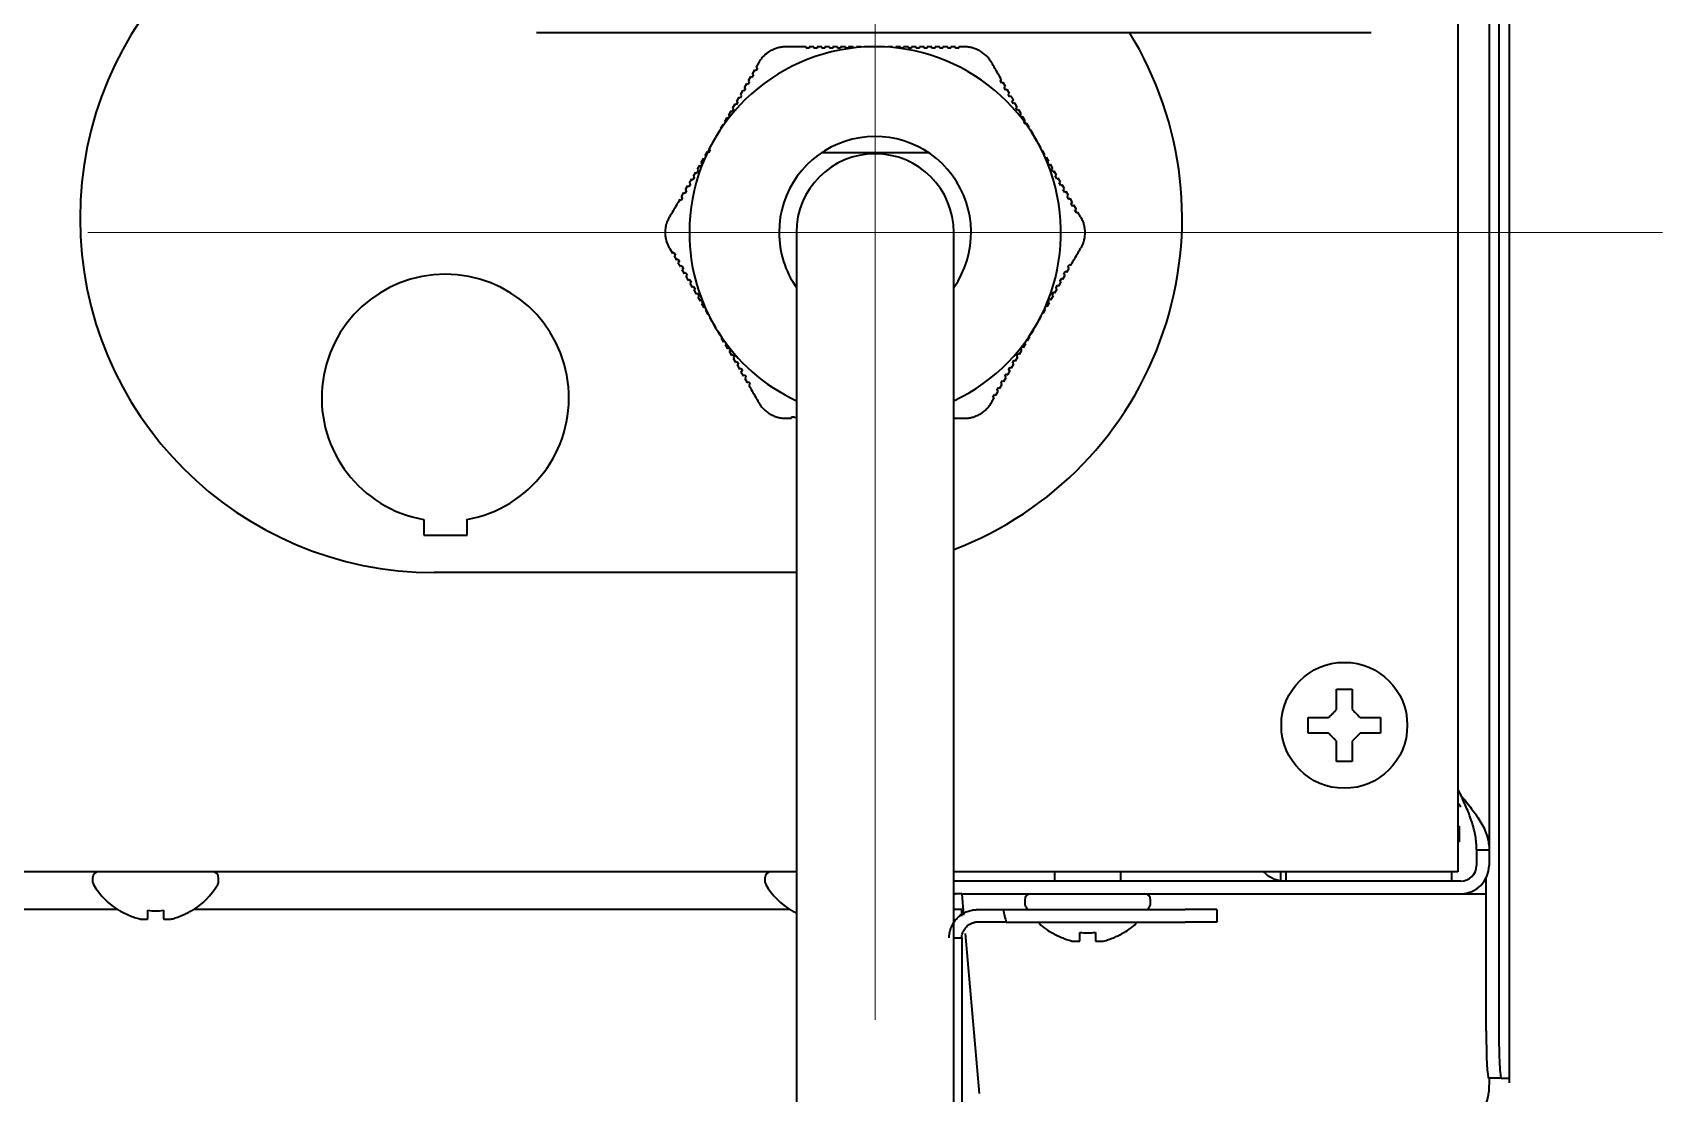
# Model space of a CAD drawing. Extents: x 6327 to 10269, y -393 to 3036.
# Drawn here: x 9085.6 to 9189.1, y 2248.9 to 2316.2 of the extents above; entities that cross this region are included whole.
import ezdxf

# ---------------------------------------------------------------- set-up
doc = ezdxf.new("R2010")
doc.units = 0
doc.header["$LTSCALE"] = 5
doc.layers.get('0').update_dxf_attribs({"linetype": 'CONTINUOUS', "lineweight": 0})
doc.layers.add('1', color=7, linetype='CONTINUOUS', true_color=0xffffff)

msp = doc.modelspace()

# ---------------------------------------------------------------- linework, layer by layer
at = {"color": 1}
for p, q in [((9139.07, 2353.53), (9139.07, 2253.53)), ((9089.07, 2303.53), (9189.07, 2303.53))]:
    msp.add_line(p, q, dxfattribs=at)
at = {"layer": '1', "color": 7, "linetype": 'Continuous', "lineweight": 35}
for p, q in [((9178.07, 2899.73), (9178.07, 2264.33)), ((9179.37, 2249.53), (9179.37, 2898.93)), ((9178.68, 2895.93), (9178.68, 2252.53)), ((9176.07, 2357.72), (9176.07, 2264.73)), ((9117.57, 2316.23), (9170.57, 2316.23)), ((9134.68, 2315.33), (9134.68, 2315.23)), ((9134.88, 2315.23), (9134.68, 2315.23)), ((9135.18, 2315.33), (9134.88, 2315.33)), ((9134.88, 2315.33), (9134.88, 2315.23)), ((9135.18, 2315.33), (9135.18, 2315.23)), ((9135.38, 2315.23), (9135.18, 2315.23)), ((9135.68, 2315.33), (9135.38, 2315.33)), ((9135.38, 2315.33), (9135.38, 2315.23)), ((9135.68, 2315.33), (9135.68, 2315.23)), ((9135.88, 2315.23), (9135.68, 2315.23)), ((9136.18, 2315.33), (9135.88, 2315.33)), ((9135.88, 2315.33), (9135.88, 2315.23)), ((9136.18, 2315.33), (9136.18, 2315.23)), ((9136.38, 2315.23), (9136.18, 2315.23)), ((9136.68, 2315.33), (9136.38, 2315.33)), ((9136.38, 2315.33), (9136.38, 2315.23)), ((9136.68, 2315.33), (9136.68, 2315.23)), ((9136.88, 2315.23), (9136.68, 2315.23)), ((9137.18, 2315.33), (9136.88, 2315.33)), ((9136.88, 2315.33), (9136.88, 2315.23)), ((9137.18, 2315.33), (9137.18, 2315.23)), ((9137.38, 2315.23), (9137.18, 2315.23)), ((9137.68, 2315.33), (9137.38, 2315.33)), ((9137.38, 2315.33), (9137.38, 2315.23)), ((9137.68, 2315.33), (9137.68, 2315.24)), ((9138.18, 2315.33), (9137.88, 2315.33)), ((9137.88, 2315.33), (9137.88, 2315.27)), ((9138.18, 2315.33), (9138.18, 2315.29)), ((9138.68, 2315.33), (9138.38, 2315.33)), ((9138.38, 2315.33), (9138.38, 2315.31)), ((9138.68, 2315.33), (9138.68, 2315.32)), ((9139.18, 2315.33), (9138.88, 2315.33)), ((9138.88, 2315.33), (9138.88, 2315.32)), ((9139.18, 2315.33), (9139.18, 2315.33)), ((9139.68, 2315.33), (9139.38, 2315.33)), ((9139.38, 2315.33), (9139.38, 2315.32)), ((9139.68, 2315.33), (9139.68, 2315.31)), ((9140.18, 2315.33), (9139.88, 2315.33)), ((9139.88, 2315.3), (9139.88, 2315.33)), ((9140.18, 2315.27), (9140.18, 2315.33)), ((9140.68, 2315.33), (9140.38, 2315.33)), ((9140.38, 2315.25), (9140.38, 2315.33)), ((9140.68, 2315.23), (9140.68, 2315.33)), ((9140.88, 2315.23), (9140.68, 2315.23)), ((9141.18, 2315.33), (9140.88, 2315.33)), ((9140.88, 2315.23), (9140.88, 2315.33)), ((9141.18, 2315.23), (9141.18, 2315.33)), ((9141.38, 2315.23), (9141.18, 2315.23)), ((9141.68, 2315.33), (9141.38, 2315.33)), ((9141.38, 2315.23), (9141.38, 2315.33)), ((9141.68, 2315.23), (9141.68, 2315.33)), ((9141.88, 2315.23), (9141.68, 2315.23)), ((9142.18, 2315.33), (9141.88, 2315.33)), ((9141.88, 2315.23), (9141.88, 2315.33)), ((9142.18, 2315.23), (9142.18, 2315.33)), ((9142.38, 2315.23), (9142.18, 2315.23)), ((9142.68, 2315.33), (9142.38, 2315.33)), ((9142.38, 2315.23), (9142.38, 2315.33)), ((9142.68, 2315.23), (9142.68, 2315.33)), ((9142.88, 2315.23), (9142.68, 2315.23)), ((9143.18, 2315.33), (9142.88, 2315.33)), ((9142.88, 2315.23), (9142.88, 2315.33)), ((9143.18, 2315.23), (9143.18, 2315.33)), ((9143.38, 2315.23), (9143.18, 2315.23)), ((9143.68, 2315.33), (9143.38, 2315.33)), ((9143.38, 2315.23), (9143.38, 2315.33)), ((9143.68, 2315.23), (9143.68, 2315.33)), ((9143.88, 2315.23), (9143.68, 2315.23)), ((9144.18, 2315.33), (9143.88, 2315.33)), ((9143.88, 2315.23), (9143.88, 2315.33)), ((9144.18, 2315.23), (9144.18, 2315.33)), ((9144.38, 2315.23), (9144.18, 2315.23)), ((9144.73, 2315.33), (9144.38, 2315.33)), ((9144.38, 2315.23), (9144.38, 2315.33)), ((9131.41, 2313.85), (9131.26, 2313.59)), ((9131.34, 2313.54), (9131.26, 2313.59)), ((9131.49, 2313.8), (9131.41, 2313.85)), ((9131.59, 2313.97), (9131.49, 2313.8)), ((9131.68, 2314.33), (9131.51, 2314.02)), ((9131.59, 2313.97), (9131.51, 2314.02)), ((9130.66, 2312.55), (9130.51, 2312.29)), ((9130.74, 2312.5), (9130.66, 2312.55)), ((9130.84, 2312.67), (9130.74, 2312.5)), ((9130.91, 2312.98), (9130.76, 2312.72)), ((9130.84, 2312.67), (9130.76, 2312.72)), ((9130.99, 2312.93), (9130.91, 2312.98)), ((9131.09, 2313.11), (9130.99, 2312.93)), ((9131.16, 2313.42), (9131.01, 2313.16)), ((9131.09, 2313.11), (9131.01, 2313.16)), ((9131.24, 2313.37), (9131.16, 2313.42)), ((9131.34, 2313.54), (9131.24, 2313.37)), ((9147.1, 2313.23), (9147.01, 2313.18)), ((9147.11, 2313.01), (9147.01, 2313.18)), ((9147.2, 2313.06), (9147.11, 2313.01)), ((9147.35, 2312.8), (9147.2, 2313.06)), ((9147.35, 2312.8), (9147.26, 2312.75)), ((9147.36, 2312.57), (9147.26, 2312.75)), ((9147.45, 2312.62), (9147.36, 2312.57)), ((9147.6, 2312.36), (9147.45, 2312.62)), ((9130.16, 2311.68), (9130.01, 2311.42)), ((9130.24, 2311.63), (9130.16, 2311.68)), ((9130.34, 2311.81), (9130.24, 2311.63)), ((9130.41, 2312.12), (9130.26, 2311.86)), ((9130.34, 2311.81), (9130.26, 2311.86)), ((9130.49, 2312.07), (9130.41, 2312.12)), ((9130.59, 2312.24), (9130.49, 2312.07)), ((9130.59, 2312.24), (9130.51, 2312.29)), ((9147.6, 2312.36), (9147.51, 2312.31)), ((9147.61, 2312.14), (9147.51, 2312.31)), ((9147.7, 2312.19), (9147.61, 2312.14)), ((9147.85, 2311.93), (9147.7, 2312.19)), ((9147.85, 2311.93), (9147.76, 2311.88)), ((9147.86, 2311.71), (9147.76, 2311.88)), ((9147.95, 2311.76), (9147.86, 2311.71)), ((9148.1, 2311.5), (9147.95, 2311.76)), ((9148.1, 2311.5), (9148.01, 2311.45)), ((9129.66, 2310.82), (9129.51, 2310.56)), ((9129.57, 2310.52), (9129.51, 2310.56)), ((9129.74, 2310.77), (9129.66, 2310.82)), ((9129.84, 2310.94), (9129.74, 2310.77)), ((9129.91, 2311.25), (9129.76, 2310.99)), ((9129.84, 2310.94), (9129.76, 2310.99)), ((9129.99, 2311.2), (9129.91, 2311.25)), ((9130.09, 2311.37), (9129.99, 2311.2)), ((9130.09, 2311.37), (9130.01, 2311.42)), ((9148.11, 2311.27), (9148.01, 2311.45)), ((9148.2, 2311.32), (9148.11, 2311.27)), ((9148.35, 2311.06), (9148.2, 2311.32)), ((9148.35, 2311.06), (9148.26, 2311.01)), ((9148.36, 2310.84), (9148.26, 2311.01)), ((9148.45, 2310.89), (9148.36, 2310.84)), ((9148.6, 2310.63), (9148.45, 2310.89)), ((9148.6, 2310.63), (9148.51, 2310.58)), ((9148.61, 2310.41), (9148.51, 2310.58)), ((9148.7, 2310.46), (9148.64, 2310.43)), ((9148.85, 2310.2), (9148.7, 2310.46)), ((9128.91, 2309.52), (9128.76, 2309.26)), ((9128.91, 2309.52), (9128.91, 2309.52)), ((9129.16, 2309.95), (9129.01, 2309.69)), ((9129.01, 2309.69), (9129.01, 2309.69)), ((9129.17, 2309.94), (9129.16, 2309.95)), ((9129.41, 2310.39), (9129.26, 2310.13)), ((9129.28, 2310.11), (9129.26, 2310.13)), ((9129.45, 2310.36), (9129.41, 2310.39)), ((9148.85, 2310.2), (9148.82, 2310.18)), ((9148.95, 2310.03), (9148.93, 2310.02)), ((9149.1, 2309.77), (9148.95, 2310.03)), ((9149.1, 2309.77), (9149.09, 2309.76)), ((9149.2, 2309.59), (9149.19, 2309.59)), ((9149.35, 2309.33), (9149.2, 2309.59)), ((9128.41, 2308.65), (9128.26, 2308.39)), ((9128.26, 2308.39), (9128.31, 2308.36)), ((9128.41, 2308.65), (9128.49, 2308.6)), ((9128.59, 2308.78), (9128.49, 2308.6)), ((9128.66, 2309.09), (9128.51, 2308.83)), ((9128.51, 2308.83), (9128.59, 2308.78)), ((9128.66, 2309.09), (9128.66, 2309.08)), ((9128.76, 2309.26), (9128.76, 2309.26)), ((9142.49, 2308.58), (9135.65, 2308.58)), ((9149.35, 2309.33), (9149.35, 2309.33)), ((9149.45, 2309.16), (9149.44, 2309.16)), ((9149.6, 2308.9), (9149.45, 2309.16)), ((9149.58, 2308.89), (9149.6, 2308.9)), ((9149.67, 2308.71), (9149.7, 2308.73)), ((9149.85, 2308.47), (9149.7, 2308.73)), ((9149.8, 2308.44), (9149.85, 2308.47)), ((9127.66, 2307.35), (9127.51, 2307.09)), ((9127.66, 2307.35), (9127.74, 2307.3)), ((9127.84, 2307.48), (9127.74, 2307.3)), ((9127.91, 2307.79), (9127.76, 2307.53)), ((9127.76, 2307.53), (9127.84, 2307.48)), ((9127.91, 2307.79), (9127.99, 2307.74)), ((9128.09, 2307.91), (9127.99, 2307.74)), ((9128.16, 2308.22), (9128.01, 2307.96)), ((9128.01, 2307.96), (9128.09, 2307.91)), ((9128.16, 2308.22), (9128.23, 2308.18)), ((9149.88, 2308.26), (9149.95, 2308.29)), ((9150.1, 2308.03), (9149.95, 2308.29)), ((9150.01, 2307.98), (9150.1, 2308.03)), ((9150.11, 2307.81), (9150.01, 2307.98)), ((9150.11, 2307.81), (9150.2, 2307.86)), ((9150.35, 2307.6), (9150.2, 2307.86)), ((9150.26, 2307.55), (9150.35, 2307.6)), ((9150.36, 2307.38), (9150.26, 2307.55)), ((9150.36, 2307.38), (9150.45, 2307.43)), ((9150.6, 2307.17), (9150.45, 2307.43)), ((9127.16, 2306.49), (9127.01, 2306.23)), ((9127.16, 2306.49), (9127.24, 2306.44)), ((9127.34, 2306.61), (9127.24, 2306.44)), ((9127.41, 2306.92), (9127.26, 2306.66)), ((9127.26, 2306.66), (9127.34, 2306.61)), ((9127.41, 2306.92), (9127.49, 2306.87)), ((9127.59, 2307.04), (9127.49, 2306.87)), ((9127.51, 2307.09), (9127.59, 2307.04)), ((9150.51, 2307.12), (9150.6, 2307.17)), ((9150.61, 2306.94), (9150.51, 2307.12)), ((9150.61, 2306.94), (9150.7, 2306.99)), ((9150.85, 2306.73), (9150.7, 2306.99)), ((9150.76, 2306.68), (9150.85, 2306.73)), ((9150.86, 2306.51), (9150.76, 2306.68)), ((9150.86, 2306.51), (9150.95, 2306.56)), ((9151.1, 2306.3), (9150.95, 2306.56)), ((9126.66, 2305.62), (9126.74, 2305.57)), ((9126.84, 2305.75), (9126.74, 2305.57)), ((9126.91, 2306.06), (9126.76, 2305.8)), ((9126.76, 2305.8), (9126.84, 2305.75)), ((9126.91, 2306.06), (9126.99, 2306.01)), ((9127.09, 2306.18), (9126.99, 2306.01)), ((9127.01, 2306.23), (9127.09, 2306.18)), ((9151.01, 2306.25), (9151.1, 2306.3)), ((9151.11, 2306.08), (9151.01, 2306.25)), ((9151.11, 2306.08), (9151.2, 2306.13)), ((9151.35, 2305.87), (9151.2, 2306.13)), ((9151.26, 2305.82), (9151.35, 2305.87)), ((9151.36, 2305.65), (9151.26, 2305.82)), ((9151.36, 2305.65), (9151.45, 2305.7)), ((9151.6, 2305.44), (9151.45, 2305.7)), ((9151.51, 2305.39), (9151.6, 2305.44)), ((9151.61, 2305.21), (9151.51, 2305.39)), ((9151.61, 2305.21), (9151.7, 2305.26)), ((9151.85, 2305), (9151.7, 2305.26)), ((9151.76, 2304.95), (9151.85, 2305)), ((9151.86, 2304.78), (9151.76, 2304.95)), ((9151.86, 2304.78), (9151.95, 2304.83)), ((9152.12, 2304.53), (9151.95, 2304.83)), ((9134.07, 2303.53), (9134.07, 2253.53)), ((9144.07, 2253.53), (9144.07, 2303.53)), ((9126.02, 2302.53), (9126.2, 2302.22)), ((9126.29, 2302.27), (9126.2, 2302.22)), ((9126.29, 2302.27), (9126.39, 2302.1)), ((9126.39, 2302.1), (9126.3, 2302.05)), ((9126.3, 2302.05), (9126.45, 2301.79)), ((9126.54, 2301.84), (9126.45, 2301.79)), ((9126.54, 2301.84), (9126.64, 2301.67)), ((9126.64, 2301.67), (9126.55, 2301.62)), ((9126.55, 2301.62), (9126.7, 2301.36)), ((9126.79, 2301.41), (9126.7, 2301.36)), ((9126.79, 2301.41), (9126.89, 2301.23)), ((9126.89, 2301.23), (9126.8, 2301.18)), ((9126.8, 2301.18), (9126.95, 2300.92)), ((9151.24, 2301), (9151.39, 2301.26)), ((9151.3, 2301.31), (9151.4, 2301.48)), ((9151.39, 2301.26), (9151.3, 2301.31)), ((9151.49, 2301.43), (9151.4, 2301.48)), ((9127.04, 2300.97), (9126.95, 2300.92)), ((9127.04, 2300.97), (9127.14, 2300.8)), ((9127.14, 2300.8), (9127.05, 2300.75)), ((9127.05, 2300.75), (9127.2, 2300.49)), ((9127.29, 2300.54), (9127.2, 2300.49)), ((9127.29, 2300.54), (9127.39, 2300.37)), ((9127.39, 2300.37), (9127.3, 2300.32)), ((9127.3, 2300.32), (9127.45, 2300.06)), ((9127.54, 2300.11), (9127.45, 2300.06)), ((9127.54, 2300.11), (9127.64, 2299.93)), ((9150.55, 2300.01), (9150.65, 2300.18)), ((9150.74, 2300.13), (9150.65, 2300.18)), ((9150.74, 2300.13), (9150.89, 2300.39)), ((9150.8, 2300.44), (9150.9, 2300.61)), ((9150.89, 2300.39), (9150.8, 2300.44)), ((9150.99, 2300.56), (9150.9, 2300.61)), ((9150.99, 2300.56), (9151.14, 2300.82)), ((9151.05, 2300.87), (9151.15, 2301.05)), ((9151.14, 2300.82), (9151.05, 2300.87)), ((9151.24, 2301), (9151.15, 2301.05)), ((9127.64, 2299.93), (9127.55, 2299.88)), ((9127.55, 2299.88), (9127.7, 2299.62)), ((9127.79, 2299.67), (9127.7, 2299.62)), ((9127.79, 2299.67), (9127.89, 2299.5)), ((9127.89, 2299.5), (9127.8, 2299.45)), ((9127.8, 2299.45), (9127.95, 2299.19)), ((9128.04, 2299.24), (9127.95, 2299.19)), ((9128.04, 2299.24), (9128.14, 2299.07)), ((9128.14, 2299.07), (9128.05, 2299.02)), ((9149.99, 2298.83), (9150.14, 2299.09)), ((9150.05, 2299.14), (9150.15, 2299.31)), ((9150.14, 2299.09), (9150.05, 2299.14)), ((9150.24, 2299.26), (9150.15, 2299.31)), ((9150.24, 2299.26), (9150.39, 2299.52)), ((9150.3, 2299.57), (9150.4, 2299.75)), ((9150.39, 2299.52), (9150.3, 2299.57)), ((9150.49, 2299.7), (9150.4, 2299.75)), ((9150.49, 2299.7), (9150.64, 2299.96)), ((9150.64, 2299.96), (9150.55, 2300.01)), ((9128.05, 2299.02), (9128.2, 2298.76)), ((9128.26, 2298.8), (9128.2, 2298.76)), ((9128.34, 2298.61), (9128.3, 2298.59)), ((9128.3, 2298.59), (9128.45, 2298.33)), ((9128.47, 2298.34), (9128.45, 2298.33)), ((9128.56, 2298.16), (9128.55, 2298.15)), ((9128.55, 2298.15), (9128.7, 2297.89)), ((9149.49, 2297.97), (9149.64, 2298.23)), ((9149.64, 2298.23), (9149.62, 2298.24)), ((9149.74, 2298.4), (9149.71, 2298.42)), ((9149.74, 2298.4), (9149.89, 2298.66)), ((9149.89, 2298.66), (9149.84, 2298.69)), ((9149.99, 2298.83), (9149.92, 2298.87)), ((9128.7, 2297.89), (9128.7, 2297.89)), ((9128.8, 2297.72), (9128.8, 2297.72)), ((9128.8, 2297.72), (9128.95, 2297.46)), ((9128.95, 2297.46), (9128.95, 2297.46)), ((9129.05, 2297.29), (9129.06, 2297.29)), ((9129.05, 2297.29), (9129.2, 2297.03)), ((9129.2, 2297.03), (9129.22, 2297.04)), ((9148.9, 2297.15), (9148.99, 2297.1)), ((9148.99, 2297.1), (9149.14, 2297.36)), ((9149.14, 2297.36), (9149.13, 2297.36)), ((9149.24, 2297.53), (9149.39, 2297.79)), ((9149.24, 2297.53), (9149.24, 2297.53)), ((9149.39, 2297.79), (9149.39, 2297.79)), ((9149.49, 2297.97), (9149.48, 2297.97)), ((9129.3, 2296.85), (9129.33, 2296.87)), ((9129.3, 2296.85), (9129.45, 2296.59)), ((9129.45, 2296.59), (9129.5, 2296.62)), ((9129.55, 2296.42), (9129.62, 2296.46)), ((9129.55, 2296.42), (9129.7, 2296.16)), ((9129.7, 2296.16), (9129.79, 2296.21)), ((9129.79, 2296.21), (9129.89, 2296.04)), ((9129.8, 2295.99), (9129.89, 2296.04)), ((9129.8, 2295.99), (9129.95, 2295.73)), ((9148.24, 2295.8), (9148.39, 2296.06)), ((9148.3, 2296.11), (9148.4, 2296.28)), ((9148.3, 2296.11), (9148.39, 2296.06)), ((9148.4, 2296.28), (9148.49, 2296.23)), ((9148.49, 2296.23), (9148.64, 2296.49)), ((9148.57, 2296.53), (9148.64, 2296.49)), ((9148.69, 2296.69), (9148.74, 2296.67)), ((9148.74, 2296.67), (9148.89, 2296.93)), ((9148.86, 2296.94), (9148.89, 2296.93)), ((9129.95, 2295.73), (9130.04, 2295.78)), ((9130.04, 2295.78), (9130.14, 2295.6)), ((9130.05, 2295.55), (9130.14, 2295.6)), ((9130.05, 2295.55), (9130.2, 2295.29)), ((9130.2, 2295.29), (9130.29, 2295.34)), ((9130.29, 2295.34), (9130.39, 2295.17)), ((9130.3, 2295.12), (9130.39, 2295.17)), ((9130.3, 2295.12), (9130.45, 2294.86)), ((9147.55, 2294.81), (9147.65, 2294.98)), ((9147.65, 2294.98), (9147.74, 2294.93)), ((9147.74, 2294.93), (9147.89, 2295.19)), ((9147.8, 2295.24), (9147.9, 2295.42)), ((9147.8, 2295.24), (9147.89, 2295.19)), ((9147.9, 2295.42), (9147.99, 2295.37)), ((9147.99, 2295.37), (9148.14, 2295.63)), ((9148.05, 2295.68), (9148.15, 2295.85)), ((9148.05, 2295.68), (9148.14, 2295.63)), ((9148.15, 2295.85), (9148.24, 2295.8)), ((9130.45, 2294.86), (9130.54, 2294.91)), ((9130.54, 2294.91), (9130.64, 2294.74)), ((9130.55, 2294.69), (9130.64, 2294.74)), ((9130.55, 2294.69), (9130.7, 2294.43)), ((9130.7, 2294.43), (9130.79, 2294.48)), ((9130.79, 2294.48), (9130.89, 2294.31)), ((9130.8, 2294.26), (9130.89, 2294.31)), ((9130.8, 2294.26), (9130.95, 2294)), ((9130.95, 2294), (9131.04, 2294.05)), ((9131.04, 2294.05), (9131.14, 2293.87)), ((9146.99, 2293.64), (9147.14, 2293.9)), ((9147.05, 2293.95), (9147.15, 2294.12)), ((9147.05, 2293.95), (9147.14, 2293.9)), ((9147.15, 2294.12), (9147.24, 2294.07)), ((9147.24, 2294.07), (9147.39, 2294.33)), ((9147.3, 2294.38), (9147.4, 2294.55)), ((9147.3, 2294.38), (9147.39, 2294.33)), ((9147.4, 2294.55), (9147.49, 2294.5)), ((9147.49, 2294.5), (9147.64, 2294.76)), ((9147.55, 2294.81), (9147.64, 2294.76)), ((9131.05, 2293.82), (9131.14, 2293.87)), ((9146.46, 2292.73), (9146.64, 2293.03)), ((9146.55, 2293.08), (9146.65, 2293.25)), ((9146.55, 2293.08), (9146.64, 2293.03)), ((9146.65, 2293.25), (9146.74, 2293.2)), ((9146.74, 2293.2), (9146.89, 2293.46)), ((9146.8, 2293.51), (9146.9, 2293.69)), ((9146.8, 2293.51), (9146.89, 2293.46)), ((9146.9, 2293.69), (9146.99, 2293.64)), ((9133.76, 2291.83), (9133.76, 2291.73)), ((9133.76, 2291.83), (9133.96, 2291.83)), ((9133.96, 2291.83), (9133.96, 2291.73)), ((9133.41, 2291.73), (9133.76, 2291.73)), ((9110.4, 2285.3), (9110.4, 2284.3)), ((9113.15, 2284.3), (9113.15, 2285.3)), ((9110.4, 2284.3), (9113.15, 2284.3)), ((9134.07, 2281.93), (9111.07, 2281.93)), ((9166.57, 2272.23), (9166.57, 2272.73)), ((9166.57, 2271.73), (9166.57, 2272.23)), ((9171.17, 2272.73), (9171.17, 2272.23)), ((9171.17, 2272.23), (9171.17, 2271.73)), ((9176.07, 2268.14), (9176.27, 2267.79)), ((9176.27, 2267.03), (9176.07, 2267.3)), ((9176.07, 2265.83), (9176.17, 2265.83)), ((9176.17, 2265.83), (9176.17, 2264.83)), ((9176.17, 2264.83), (9176.07, 2264.83)), ((9176.07, 2264.73), (9176.07, 2262.93)), ((9177.27, 2264.33), (9177.27, 2263.33)), ((9177.27, 2264.33), (9178.07, 2264.33)), ((9178.07, 2264.33), (9178.07, 2263.33)), ((9134.06, 2262.93), (8717.37, 2262.93)), ((9176.07, 2262.93), (9144.06, 2262.93)), ((9150.47, 2262.93), (9150.47, 2262.33)), ((9154.67, 2262.33), (9154.67, 2262.93)), ((9165.17, 2262.33), (9165.17, 2262.93)), ((9175.67, 2262.93), (9175.67, 2262.33)), ((9089.37, 2262.53), (9089.37, 2262.33)), ((9097.37, 2262.33), (9097.37, 2262.53)), ((9132.07, 2262.53), (9132.07, 2262.33)), ((9144.57, 2262.33), (9144.07, 2262.33)), ((9176.27, 2262.33), (9144.57, 2262.33)), ((9177.88, 2252.83), (9177.88, 2262.53)), ((9144.57, 2261.53), (9144.07, 2261.53)), ((9144.57, 2261.53), (9144.69, 2260.17)), ((9144.57, 2261.53), (9176.27, 2261.53)), ((9148.57, 2261.13), (9148.57, 2260.93)), ((9156.57, 2260.93), (9156.57, 2261.13)), ((9176.27, 2261.53), (9177.88, 2261.53)), ((9090.94, 2260.53), (8834.5, 2260.53)), ((9091.07, 2260.45), (9091.07, 2260.48)), ((9095.67, 2260.48), (9095.67, 2260.45)), ((9133.64, 2260.53), (9095.79, 2260.53)), ((9133.77, 2260.45), (9133.77, 2260.48)), ((9144.57, 2260.53), (9144.07, 2260.53)), ((9144.57, 2260.1), (9144.57, 2260.53)), ((9147.21, 2260.53), (9158.77, 2260.53)), ((9147.39, 2259.73), (9158.77, 2259.73)), ((9160.77, 2260.53), (9158.77, 2260.53)), ((9160.77, 2259.73), (9158.77, 2259.73)), ((9160.77, 2260.53), (9160.77, 2259.73)), ((9144.07, 2258.73), (9144.57, 2258.73)), ((9144.57, 2258.73), (9144.57, 2247.33)), ((9144.79, 2259), (9145.68, 2248.85)), ((9150.27, 2259.05), (9150.27, 2259.08)), ((9154.87, 2259.08), (9154.87, 2259.05)), ((9134.07, 2253.53), (9134.07, 2233.53)), ((9144.07, 2233.53), (9144.07, 2253.53)), ((9178.84, 2249.83), (9178.04, 2249.83)), ((9178.06, 2248.95), (9178.09, 2249.83)), ((9178.84, 2249.83), (9179.37, 2249.83)), ((9179.37, 2249.83), (9179.37, 2249.83)), ((9178.06, 2248.95), (9178.06, 2248.96))]:
    msp.add_line(p, q, dxfattribs=at)
msp.add_circle((9168.87, 2272.23), 4, dxfattribs=at)
for centre, radius, start, end in [((9111.07, 2304.43), 22.5, 90, 270), ((9136.07, 2304.43), 22.5, 290.8294, 31.6294), ((9139.07, 2303.53), 11.8, 295.0707, 180), ((9139.07, 2303.53), 6.1, 325.0574, 180), ((9139.07, 2303.53), 5, 360, 179.9999), ((9139.07, 2303.53), 11.8, 180, 244.935), ((9139.07, 2303.53), 6.1, 180, 214.9482), ((9111.77, 2293.03), 7.85, 280.0879, 259.9121), ((9089.77, 2262.53), 0.4, 90, 180), ((9096.97, 2262.53), 0.4, 0, 90), ((9132.47, 2262.53), 0.4, 90, 180), ((9165.17, 2264.33), 2, 224.4275, 260.5484), ((9176.27, 2263.33), 1.8, 270, 0), ((9176.27, 2263.33), 1, 270, 0), ((9089.77, 2262.33), 0.4, 180, 210.3012), ((9093.57, 2264.55), 4.8, 210.3012, 238.6273), ((9093.17, 2264.55), 4.8, 301.3727, 329.6988), ((9096.97, 2262.33), 0.4, 329.6988, 0), ((9132.47, 2262.33), 0.4, 180, 210.3012), ((9136.27, 2264.55), 4.8, 210.3012, 238.6273), ((9144.37, 2260.53), 1, 90, 107.458), ((9148.97, 2261.13), 0.4, 90, 180), ((9148.97, 2260.93), 0.4, 180, 210.3012), ((9156.17, 2261.13), 0.4, 0, 90), ((9156.17, 2260.93), 0.4, 329.6988, 0), ((9176.99, 2266.78), 30.43, 191.8542, 193.3979), ((9152.77, 2263.15), 4.8, 210.3012, 213.0819), ((9152.77, 2263.15), 4.8, 225.4383, 238.6273), ((9152.37, 2263.15), 4.8, 301.3727, 314.5617), ((9152.37, 2263.15), 4.8, 326.9181, 329.6988)]:
    msp.add_arc(centre, radius, start, end, dxfattribs=at)
for centre, major_axis, ratio, start_param, end_param in [((9178.04, 2252.83), (0, -3), 0.052336, 4.712389, 6.283185), ((9178.84, 2252.83), (0, 3), 0.052336, 1.570796, 3.141593), ((9176, 2249.03), (2.05, 0), 0.974464, 4.712389, 6.248279)]:
    msp.add_ellipse(centre, major_axis=major_axis, ratio=ratio, start_param=start_param, end_param=end_param, dxfattribs=at)
for points, knots in [([(9133.41, 2315.33), (9133.33, 2315.33), (9133.25, 2315.32), (9133.08, 2315.3), (9132.99, 2315.28), (9132.89, 2315.26), (9132.87, 2315.25), (9132.82, 2315.24), (9132.76, 2315.22), (9132.7, 2315.19), (9132.57, 2315.14), (9132.49, 2315.1), (9132.4, 2315.05), (9132.38, 2315.04), (9132.34, 2315.01), (9132.28, 2314.98), (9132.23, 2314.94), (9132.12, 2314.85), (9132.06, 2314.8), (9131.98, 2314.72), (9131.96, 2314.7), (9131.93, 2314.67), (9131.89, 2314.62), (9131.85, 2314.57), (9131.77, 2314.47), (9131.72, 2314.4), (9131.68, 2314.33)], [0, 0, 0, 0, 0.125, 0.125, 0.25, 0.25, 0.28125, 0.28125, 0.3125, 0.375, 0.375, 0.5, 0.5, 0.53125, 0.53125, 0.5625, 0.625, 0.625, 0.75, 0.75, 0.78125, 0.78125, 0.8125, 0.875, 0.875, 1, 1, 1, 1]), ([(9146.46, 2314.33), (9146.42, 2314.4), (9146.37, 2314.47), (9146.27, 2314.6), (9146.22, 2314.67), (9146.14, 2314.75), (9146.12, 2314.76), (9146.09, 2314.79), (9146.04, 2314.84), (9145.99, 2314.88), (9145.88, 2314.96), (9145.81, 2315.01), (9145.71, 2315.07), (9145.69, 2315.08), (9145.65, 2315.1), (9145.59, 2315.13), (9145.53, 2315.16), (9145.41, 2315.21), (9145.32, 2315.24), (9145.22, 2315.27), (9145.2, 2315.27), (9145.15, 2315.28), (9145.09, 2315.29), (9145.02, 2315.3), (9144.9, 2315.32), (9144.81, 2315.33), (9144.73, 2315.33)], [0, 0, 0, 0, 0.125, 0.125, 0.25, 0.25, 0.28125, 0.28125, 0.3125, 0.375, 0.375, 0.5, 0.5, 0.53125, 0.53125, 0.5625, 0.625, 0.625, 0.75, 0.75, 0.78125, 0.78125, 0.8125, 0.875, 0.875, 1, 1, 1, 1]), ([(9126.02, 2302.53), (9125.98, 2302.6), (9125.95, 2302.67), (9125.88, 2302.83), (9125.85, 2302.91), (9125.82, 2303.02), (9125.82, 2303.04), (9125.81, 2303.08), (9125.79, 2303.15), (9125.78, 2303.21), (9125.76, 2303.35), (9125.76, 2303.44), (9125.76, 2303.62), (9125.76, 2303.71), (9125.79, 2303.88), (9125.8, 2303.97), (9125.83, 2304.08), (9125.84, 2304.1), (9125.85, 2304.14), (9125.87, 2304.2), (9125.9, 2304.26), (9125.95, 2304.38), (9125.98, 2304.45), (9126.02, 2304.53)], [0, 0, 0, 0, 0.125, 0.125, 0.25, 0.25, 0.28125, 0.28125, 0.3125, 0.375, 0.375, 0.5, 0.5, 0.625, 0.625, 0.75, 0.75, 0.78125, 0.78125, 0.8125, 0.875, 0.875, 1, 1, 1, 1]), ([(9152.12, 2304.53), (9152.16, 2304.45), (9152.2, 2304.38), (9152.27, 2304.22), (9152.29, 2304.14), (9152.32, 2304.03), (9152.33, 2304.01), (9152.34, 2303.97), (9152.35, 2303.9), (9152.36, 2303.84), (9152.38, 2303.71), (9152.39, 2303.62), (9152.39, 2303.44), (9152.38, 2303.35), (9152.36, 2303.17), (9152.34, 2303.08), (9152.31, 2302.98), (9152.31, 2302.96), (9152.29, 2302.91), (9152.27, 2302.85), (9152.25, 2302.79), (9152.2, 2302.67), (9152.16, 2302.6), (9152.12, 2302.53)], [0, 0, 0, 0, 0.125, 0.125, 0.25, 0.25, 0.28125, 0.28125, 0.3125, 0.375, 0.375, 0.5, 0.5, 0.625, 0.625, 0.75, 0.75, 0.78125, 0.78125, 0.8125, 0.875, 0.875, 1, 1, 1, 1]), ([(9131.68, 2292.73), (9131.72, 2292.65), (9131.77, 2292.58), (9131.87, 2292.45), (9131.93, 2292.38), (9132.01, 2292.3), (9132.02, 2292.29), (9132.06, 2292.26), (9132.1, 2292.21), (9132.16, 2292.17), (9132.26, 2292.09), (9132.34, 2292.04), (9132.43, 2291.98), (9132.45, 2291.97), (9132.49, 2291.95), (9132.55, 2291.92), (9132.61, 2291.89), (9132.74, 2291.84), (9132.82, 2291.81), (9132.93, 2291.79), (9132.95, 2291.78), (9132.99, 2291.77), (9133.06, 2291.76), (9133.12, 2291.75), (9133.25, 2291.73), (9133.33, 2291.73), (9133.41, 2291.73)], [0, 0, 0, 0, 0.125, 0.125, 0.25, 0.25, 0.28125, 0.28125, 0.3125, 0.375, 0.375, 0.5, 0.5, 0.53125, 0.53125, 0.5625, 0.625, 0.625, 0.75, 0.75, 0.78125, 0.78125, 0.8125, 0.875, 0.875, 1, 1, 1, 1]), ([(9144.73, 2291.73), (9144.81, 2291.73), (9144.9, 2291.73), (9145.07, 2291.75), (9145.15, 2291.77), (9145.26, 2291.8), (9145.28, 2291.8), (9145.32, 2291.82), (9145.39, 2291.84), (9145.45, 2291.86), (9145.57, 2291.91), (9145.65, 2291.95), (9145.75, 2292), (9145.77, 2292.02), (9145.81, 2292.04), (9145.86, 2292.08), (9145.92, 2292.12), (9146.02, 2292.2), (9146.09, 2292.26), (9146.17, 2292.34), (9146.18, 2292.35), (9146.21, 2292.38), (9146.26, 2292.43), (9146.3, 2292.48), (9146.37, 2292.58), (9146.42, 2292.65), (9146.46, 2292.73)], [0, 0, 0, 0, 0.125, 0.125, 0.25, 0.25, 0.28125, 0.28125, 0.3125, 0.375, 0.375, 0.5, 0.5, 0.53125, 0.53125, 0.5625, 0.625, 0.625, 0.75, 0.75, 0.78125, 0.78125, 0.8125, 0.875, 0.875, 1, 1, 1, 1]), ([(9144.07, 2291.73), (9144.15, 2291.73), (9144.37, 2291.73), (9144.59, 2291.73), (9144.73, 2291.73)], [0, 0, 0, 0, 0.349241, 1, 1, 1, 1]), ([(9169.37, 2274.53), (9169.37, 2274.32), (9169.37, 2274.11), (9169.37, 2273.79), (9169.37, 2273.68), (9169.37, 2273.45), (9169.37, 2273.34), (9169.37, 2273.23)], [0, 0, 0, 0, 0.5, 0.5, 0.75, 0.75, 1, 1, 1, 1]), ([(9166.57, 2272.73), (9166.78, 2272.73), (9166.99, 2272.73), (9167.31, 2272.73), (9167.42, 2272.73), (9167.64, 2272.73), (9167.76, 2272.73), (9167.87, 2272.73)], [0, 0, 0, 0, 0.5, 0.5, 0.75, 0.75, 1, 1, 1, 1]), ([(9168.37, 2269.93), (9168.37, 2270.13), (9168.37, 2270.34), (9168.37, 2270.66), (9168.37, 2270.77), (9168.37, 2271), (9168.37, 2271.11), (9168.37, 2271.23)], [0, 0, 0, 0, 0.5, 0.5, 0.75, 0.75, 1, 1, 1, 1]), ([(9171.17, 2271.73), (9170.97, 2271.73), (9170.76, 2271.73), (9170.44, 2271.73), (9170.33, 2271.73), (9170.1, 2271.73), (9169.99, 2271.73), (9169.87, 2271.73)], [0, 0, 0, 0, 0.5, 0.5, 0.75, 0.75, 1, 1, 1, 1]), ([(9177.27, 2264.33), (9177.27, 2264.36), (9177.27, 2264.4), (9177.27, 2264.47), (9177.27, 2264.51), (9177.26, 2264.62), (9177.26, 2264.69), (9177.24, 2264.91), (9177.22, 2265.05), (9177.15, 2265.48), (9177.07, 2265.77), (9176.89, 2266.35), (9176.78, 2266.64), (9176.6, 2267.07), (9176.53, 2267.21), (9176.44, 2267.43), (9176.4, 2267.5), (9176.34, 2267.65), (9176.31, 2267.72), (9176.27, 2267.79)], [0, 0, 0, 0, 0.03125, 0.03125, 0.0625, 0.0625, 0.125, 0.125, 0.25, 0.25, 0.5, 0.5, 0.75, 0.75, 0.875, 0.875, 0.9375, 0.9375, 1, 1, 1, 1]), ([(9176.27, 2267.79), (9176.3, 2267.75), (9176.33, 2267.72), (9176.39, 2267.65), (9176.48, 2267.54), (9176.57, 2267.43), (9176.74, 2267.21), (9176.85, 2267.07), (9177.01, 2266.85), (9177.07, 2266.78), (9177.15, 2266.67), (9177.17, 2266.64), (9177.22, 2266.57), (9177.25, 2266.53), (9177.37, 2266.35), (9177.46, 2266.2), (9177.63, 2265.91), (9177.71, 2265.77), (9177.84, 2265.48), (9177.89, 2265.34), (9177.96, 2265.12), (9177.98, 2265.05), (9178, 2264.94), (9178.01, 2264.9), (9178.03, 2264.83), (9178.03, 2264.79), (9178.06, 2264.61), (9178.07, 2264.47), (9178.07, 2264.33)], [0, 0, 0, 0, 0.03125, 0.03125, 0.0625, 0.125, 0.125, 0.25, 0.25, 0.3125, 0.3125, 0.34375, 0.34375, 0.375, 0.375, 0.5, 0.5, 0.625, 0.625, 0.75, 0.75, 0.8125, 0.8125, 0.84375, 0.84375, 0.875, 0.875, 1, 1, 1, 1]), ([(9164.84, 2262.35), (9164.84, 2262.37), (9164.84, 2262.42), (9164.84, 2262.48), (9164.84, 2262.55), (9164.84, 2262.61), (9164.84, 2262.67), (9164.84, 2262.73), (9164.84, 2262.78), (9164.84, 2262.83), (9164.84, 2262.88), (9164.84, 2262.91), (9164.84, 2262.93)], [0, 0, 0, 0, 0.113357, 0.226731, 0.340112, 0.453494, 0.566866, 0.655927, 0.744963, 0.833963, 0.92291, 1, 1, 1, 1]), ([(9091.07, 2260.48), (9091.28, 2260.36), (9091.49, 2260.25), (9091.81, 2260.11), (9091.92, 2260.07), (9092.14, 2259.99), (9092.26, 2259.96), (9092.37, 2259.93)], [0, 0, 0, 0, 0.5, 0.5, 0.75, 0.75, 1, 1, 1, 1]), ([(9093.87, 2260.48), (9093.87, 2260.36), (9093.87, 2260.25), (9093.87, 2260.11), (9093.87, 2260.07), (9093.87, 2259.99), (9093.87, 2259.96), (9093.87, 2259.93)], [0, 0, 0, 0, 0.5, 0.5, 0.75, 0.75, 1, 1, 1, 1]), ([(9143.77, 2258.73), (9143.77, 2258.83), (9143.78, 2258.93), (9143.82, 2259.14), (9143.84, 2259.24), (9143.91, 2259.43), (9143.96, 2259.52), (9144.06, 2259.7), (9144.12, 2259.79), (9144.25, 2259.95), (9144.32, 2260.02), (9144.48, 2260.16), (9144.56, 2260.22), (9144.74, 2260.32), (9144.83, 2260.37), (9145.02, 2260.44), (9145.12, 2260.47), (9145.22, 2260.49)], [0, 0, 0, 0, 0.125, 0.125, 0.25, 0.25, 0.375, 0.375, 0.5, 0.5, 0.625, 0.625, 0.75, 0.75, 0.875, 0.875, 1, 1, 1, 1]), ([(9145.22, 2260.49), (9145.24, 2260.49), (9145.26, 2260.5), (9145.3, 2260.51), (9145.33, 2260.51), (9145.38, 2260.52), (9145.42, 2260.52), (9145.47, 2260.52), (9145.49, 2260.52), (9145.53, 2260.53), (9145.55, 2260.53), (9145.57, 2260.53)], [0, 0, 0, 0, 0.25, 0.25, 0.5, 0.5, 0.75, 0.75, 0.875, 0.875, 1, 1, 1, 1]), ([(9145.57, 2259.73), (9145.54, 2259.73), (9145.52, 2259.72), (9145.47, 2259.72), (9145.45, 2259.72), (9145.41, 2259.71), (9145.4, 2259.71), (9145.37, 2259.71), (9145.36, 2259.7), (9145.35, 2259.7)], [0, 0, 0, 0, 0.25, 0.25, 0.5, 0.5, 0.75, 0.75, 1, 1, 1, 1]), ([(9145.57, 2260.53), (9145.62, 2260.53), (9145.67, 2260.53), (9145.78, 2260.53), (9145.84, 2260.53), (9145.93, 2260.53), (9145.98, 2260.53), (9146.02, 2260.53), (9146.06, 2260.53), (9146.07, 2260.53), (9146.16, 2260.53), (9146.23, 2260.53), (9146.37, 2260.53), (9146.44, 2260.53), (9146.55, 2260.53), (9146.6, 2260.53), (9146.66, 2260.53), (9146.7, 2260.53), (9146.72, 2260.53), (9146.82, 2260.53), (9146.97, 2260.53), (9147.13, 2260.53), (9147.21, 2260.53)], [0, 0, 0, 0, 0.125, 0.125, 0.25, 0.25, 0.3125, 0.34375, 0.34375, 0.375, 0.375, 0.5, 0.5, 0.625, 0.625, 0.6875, 0.71875, 0.71875, 0.75, 0.75, 0.875, 1, 1, 1, 1]), ([(9147.39, 2259.73), (9147.29, 2259.73), (9147.2, 2259.73), (9147.02, 2259.73), (9146.93, 2259.73), (9146.8, 2259.73), (9146.75, 2259.73), (9146.69, 2259.73), (9146.67, 2259.73), (9146.62, 2259.73), (9146.6, 2259.73), (9146.49, 2259.73), (9146.41, 2259.73), (9146.25, 2259.73), (9146.18, 2259.73), (9146.09, 2259.73), (9146.07, 2259.73), (9146.03, 2259.73), (9145.98, 2259.73), (9145.93, 2259.73), (9145.84, 2259.73), (9145.78, 2259.73), (9145.69, 2259.73), (9145.67, 2259.73), (9145.63, 2259.73), (9145.62, 2259.73), (9145.6, 2259.73), (9145.58, 2259.73), (9145.57, 2259.73)], [0, 0, 0, 0, 0.125, 0.125, 0.25, 0.25, 0.3125, 0.3125, 0.34375, 0.34375, 0.375, 0.375, 0.5, 0.5, 0.625, 0.625, 0.65625, 0.65625, 0.6875, 0.75, 0.75, 0.875, 0.875, 0.9375, 0.9375, 0.96875, 0.96875, 1, 1, 1, 1]), ([(9144.57, 2258.73), (9144.57, 2258.83), (9144.61, 2259.04), (9144.75, 2259.32), (9144.98, 2259.55), (9145.19, 2259.66), (9145.32, 2259.7), (9145.35, 2259.7)], [0, 0, 0, 0, 0.232572, 0.465144, 0.697716, 0.930287, 1, 1, 1, 1]), ([(9150.27, 2259.08), (9150.48, 2258.96), (9150.69, 2258.85), (9151.01, 2258.71), (9151.12, 2258.67), (9151.34, 2258.59), (9151.46, 2258.56), (9151.57, 2258.53)], [0, 0, 0, 0, 0.5, 0.5, 0.75, 0.75, 1, 1, 1, 1]), ([(9153.07, 2259.08), (9153.07, 2258.96), (9153.07, 2258.85), (9153.07, 2258.71), (9153.07, 2258.67), (9153.07, 2258.59), (9153.07, 2258.56), (9153.07, 2258.53)], [0, 0, 0, 0, 0.5, 0.5, 0.75, 0.75, 1, 1, 1, 1])]:
    msp.add_open_spline(points, degree=3, knots=knots, dxfattribs=at)
for points in [[(9134.68, 2315.33), (9134.54, 2315.33), (9134.27, 2315.33), (9133.85, 2315.33), (9133.56, 2315.33), (9133.41, 2315.33)], [(9147.1, 2313.23), (9147.03, 2313.35), (9146.89, 2313.59), (9146.68, 2313.95), (9146.54, 2314.2), (9146.46, 2314.33)], [(9126.66, 2305.62), (9126.59, 2305.5), (9126.45, 2305.26), (9126.24, 2304.9), (9126.1, 2304.65), (9126.02, 2304.53)], [(9151.49, 2301.43), (9151.56, 2301.55), (9151.69, 2301.79), (9151.91, 2302.15), (9152.05, 2302.4), (9152.12, 2302.53)], [(9131.05, 2293.82), (9131.12, 2293.7), (9131.26, 2293.46), (9131.47, 2293.1), (9131.61, 2292.85), (9131.68, 2292.73)], [(9168.37, 2273.23), (9168.37, 2273.28), (9168.37, 2273.39), (9168.37, 2273.55), (9168.37, 2273.71), (9168.37, 2273.86), (9168.37, 2274.02), (9168.37, 2274.17), (9168.37, 2274.34), (9168.37, 2274.46), (9168.37, 2274.53)], [(9168.37, 2274.53), (9168.54, 2274.53), (9168.87, 2274.53), (9169.21, 2274.53), (9169.37, 2274.53)], [(9167.87, 2272.73), (9167.9, 2272.75), (9167.94, 2272.8), (9168.02, 2272.87), (9168.09, 2272.94), (9168.16, 2273.01), (9168.23, 2273.08), (9168.3, 2273.15), (9168.35, 2273.2), (9168.37, 2273.23)], [(9169.37, 2273.23), (9169.4, 2273.2), (9169.45, 2273.15), (9169.52, 2273.08), (9169.6, 2273), (9169.67, 2272.93), (9169.73, 2272.86), (9169.8, 2272.8), (9169.85, 2272.75), (9169.87, 2272.73)], [(9169.87, 2272.73), (9169.93, 2272.73), (9170.04, 2272.73), (9170.2, 2272.73), (9170.36, 2272.73), (9170.51, 2272.73), (9170.66, 2272.73), (9170.82, 2272.73), (9170.99, 2272.73), (9171.11, 2272.73), (9171.17, 2272.73)], [(9167.87, 2271.73), (9167.82, 2271.73), (9167.71, 2271.73), (9167.55, 2271.73), (9167.39, 2271.73), (9167.23, 2271.73), (9167.08, 2271.73), (9166.93, 2271.73), (9166.76, 2271.73), (9166.64, 2271.73), (9166.57, 2271.73)], [(9168.37, 2271.23), (9168.35, 2271.25), (9168.3, 2271.3), (9168.22, 2271.38), (9168.15, 2271.45), (9168.08, 2271.52), (9168.01, 2271.59), (9167.94, 2271.66), (9167.9, 2271.7), (9167.87, 2271.73)], [(9169.87, 2271.73), (9169.85, 2271.7), (9169.8, 2271.65), (9169.73, 2271.58), (9169.66, 2271.51), (9169.59, 2271.44), (9169.52, 2271.37), (9169.44, 2271.3), (9169.4, 2271.25), (9169.37, 2271.23)], [(9169.37, 2271.23), (9169.37, 2271.17), (9169.37, 2271.06), (9169.37, 2270.9), (9169.37, 2270.74), (9169.37, 2270.59), (9169.37, 2270.44), (9169.37, 2270.28), (9169.37, 2270.11), (9169.37, 2269.99), (9169.37, 2269.93)], [(9169.37, 2269.93), (9169.21, 2269.93), (9168.87, 2269.93), (9168.54, 2269.93), (9168.37, 2269.93)], [(9092.37, 2259.93), (9092.4, 2259.93), (9092.44, 2259.92), (9092.52, 2259.92), (9092.59, 2259.91), (9092.66, 2259.91), (9092.73, 2259.92), (9092.8, 2259.92), (9092.85, 2259.93), (9092.87, 2259.93)], [(9092.87, 2259.93), (9092.87, 2259.94), (9092.87, 2259.97), (9092.87, 2260.02), (9092.87, 2260.08), (9092.87, 2260.14), (9092.87, 2260.21), (9092.87, 2260.28), (9092.87, 2260.37), (9092.87, 2260.44), (9092.87, 2260.48)], [(9092.87, 2260.48), (9093.04, 2260.46), (9093.37, 2260.44), (9093.71, 2260.46), (9093.87, 2260.48)], [(9093.87, 2259.93), (9093.9, 2259.93), (9093.95, 2259.92), (9094.02, 2259.92), (9094.1, 2259.91), (9094.17, 2259.91), (9094.23, 2259.92), (9094.3, 2259.92), (9094.35, 2259.93), (9094.37, 2259.93)], [(9094.37, 2259.93), (9094.43, 2259.94), (9094.54, 2259.97), (9094.7, 2260.02), (9094.86, 2260.08), (9095.01, 2260.14), (9095.16, 2260.21), (9095.32, 2260.28), (9095.49, 2260.37), (9095.61, 2260.44), (9095.67, 2260.48)], [(9133.77, 2260.48), (9133.87, 2260.42), (9133.97, 2260.36), (9134.07, 2260.31)], [(9152.07, 2258.53), (9152.07, 2258.54), (9152.07, 2258.57), (9152.07, 2258.62), (9152.07, 2258.68), (9152.07, 2258.74), (9152.07, 2258.81), (9152.07, 2258.88), (9152.07, 2258.97), (9152.07, 2259.04), (9152.07, 2259.08)], [(9152.07, 2259.08), (9152.24, 2259.06), (9152.57, 2259.04), (9152.91, 2259.06), (9153.07, 2259.08)], [(9153.57, 2258.53), (9153.63, 2258.54), (9153.74, 2258.57), (9153.9, 2258.62), (9154.06, 2258.68), (9154.21, 2258.74), (9154.36, 2258.81), (9154.52, 2258.88), (9154.69, 2258.97), (9154.81, 2259.04), (9154.87, 2259.08)], [(9151.57, 2258.53), (9151.6, 2258.53), (9151.64, 2258.52), (9151.72, 2258.52), (9151.79, 2258.51), (9151.86, 2258.51), (9151.93, 2258.52), (9152, 2258.52), (9152.05, 2258.53), (9152.07, 2258.53)], [(9153.07, 2258.53), (9153.1, 2258.53), (9153.15, 2258.52), (9153.22, 2258.52), (9153.3, 2258.51), (9153.37, 2258.51), (9153.43, 2258.52), (9153.5, 2258.52), (9153.55, 2258.53), (9153.57, 2258.53)]]:
    msp.add_open_spline(points, degree=3, dxfattribs=at)

doc.saveas('drawing.dxf')
